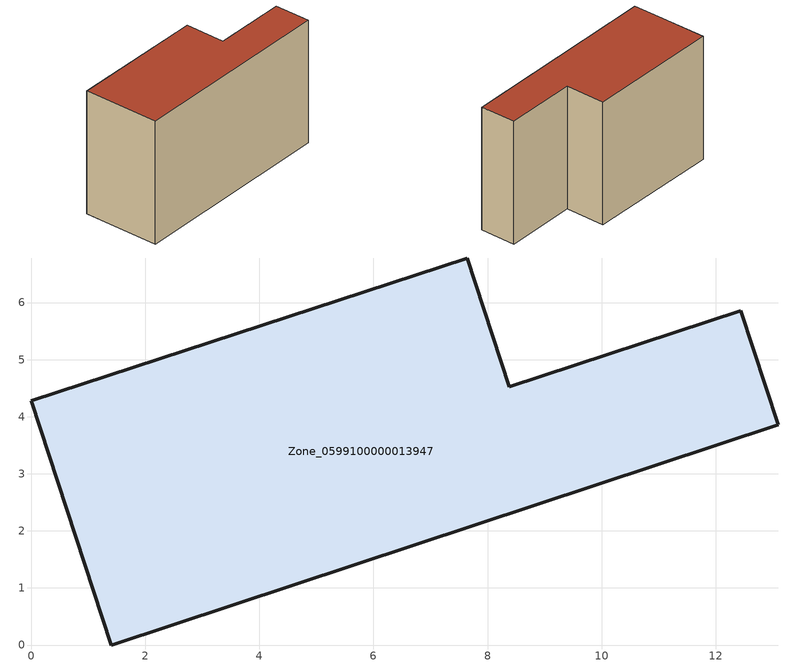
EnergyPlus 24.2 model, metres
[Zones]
Zone_0599100000013947
 floor ground (C_G): 1.4,0 0,4.28 7.64,6.78 8.38,4.53 12.44,5.86 13.1,3.86 z0
 wall outside (C_F): 1.4,0 13.1,3.86 12.44,5.86 8.38,4.53 7.64,6.78 0,4.28 1.4,0 z0:7.45
 roof outside (C_R): 0,4.28 1.4,0 13.1,3.86 12.44,5.86 8.38,4.53 7.64,6.78 z7.45
[BUILDING]
Pand.0599100000013947: North Axis=0; Terrain=City; Loads Convergence Tolerance Value=0.04; Temperature Convergence Tolerance Value=0.4; Solar Distribution=FullExterior; Maximum Number of Warmup Days=25; Minimum Number of Warmup Days=1
[Site:Location]
Rotterdam.The.Hague.AP_ZH_NLD Design_Conditions: Latitude=51.96; Longitude=4.45; Time Zone=1; Elevation=-4.5
[SITE:GROUNDTEMPERATURE:BUILDINGSURFACE]
18, 18, 18, 18, 18, 18, 18, 18, 18, 18, 18, 18
[MATERIAL] Thermal Absorptance=0.9; Solar Absorptance=0.7; Visible Absorptance=0.7
Name | Roughness | Thickness | Conductivity | Density | Specific Heat
G.TI.1946 | MediumSmooth | 0.15 | 1 | 540 | 1210
F.TI.1946 | Rough | 0.3 | 0.857143 | 1920 | 840
R.TI.1946 | MediumRough | 0.2 | 0.1 | 1500 | 1000
[CONSTRUCTION]
C_G: G.TI.1946
C_F: F.TI.1946
C_R: R.TI.1946
[ZONE]
Zone_0599100000013947: Type=1; Multiplier=1; Ceiling Height=Autocalculate; Volume=Autocalculate; Floor Area=autocalculate; Part of Total Floor Area=Yes
[ZONEINFILTRATION:DESIGNFLOWRATE]
Infil_Zone_0599100000013947: Zone or ZoneList or Space or SpaceList=Zone_0599100000013947; Schedule=AlwaysOn; Design Flow Rate Calculation Method=Flow/Area; Flow Rate per Floor Area=0.003; Constant Term Coefficient=1; Temperature Term Coefficient=0; Velocity Term Coefficient=0; Velocity Squared Term Coefficient=0
[HVACTEMPLATE:ZONE:IDEALLOADSAIRSYSTEM]
Zone_0599100000013947: Maximum Heating Supply Air Temperature=50; Minimum Cooling Supply Air Temperature=13; Maximum Heating Supply Air Humidity Ratio=0.0156; Minimum Cooling Supply Air Humidity Ratio=0.0077; Heating Limit=NoLimit; Cooling Limit=NoLimit; Dehumidification Control Type=ConstantSensibleHeatRatio; Cooling Sensible Heat Ratio=0.7; Dehumidification Setpoint=60; Humidification Control Type=None; Humidification Setpoint=30; Outdoor Air Method=None; Outdoor Air Flow Rate per Person=0.00944; Outdoor Air Flow Rate per Zone Floor Area=0; Outdoor Air Flow Rate per Zone=0; Demand Controlled Ventilation Type=None; Outdoor Air Economizer Type=NoEconomizer; Heat Recovery Type=None; Sensible Heat Recovery Effectiveness=0.7; Latent Heat Recovery Effectiveness=0.65
[ZONECONTROL:THERMOSTAT]
ThermostatControl_Zone_0599100000013947: Zone or ZoneList=Zone_0599100000013947; Control Type Schedule=DualSetpointControlType; Control 1=Thermostat_Zone_0599100000013947; Temperature Difference Between Cutout And Setpoint=0
[THERMOSTATSETPOINT:DUALSETPOINT]
Thermostat_Zone_0599100000013947: Heating Setpoint Temperature Schedule=HeatingSetpoint_Zone_0599100000013947; Cooling Setpoint Temperature Schedule=CoolingSetpoint_Zone_0599100000013947
[SCHEDULE:COMPACT]
HeatingSetpoint_Zone_0599100000013947: Through: 12/31, For: AllDays, Until: 24:00, 21
CoolingSetpoint_Zone_0599100000013947: Through: 12/31, For: AllDays, Until: 24:00, 24
DualSetpointControlType: Through: 12/31, For: AllDays, Until: 24:00, 4
AlwaysOn: Through: 12/31, For: AllDays, Until: 24:00, 1
